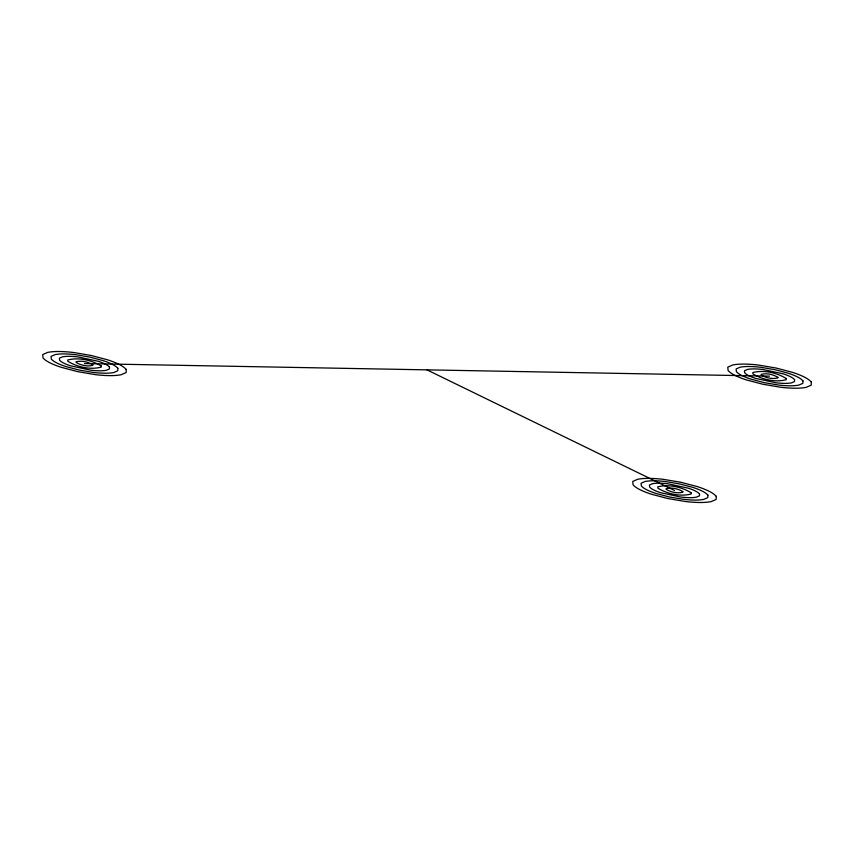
<?xml version="1.0" encoding="UTF-8"?>
<svg xmlns="http://www.w3.org/2000/svg" width="854" height="854" viewBox="0 0 854 854"><rect width="100%" height="100%" fill="white"/><g stroke="black" fill="none" stroke-linecap="round" stroke-linejoin="round"><path stroke-width="1.28" d="M84.418 363.569L769.497 376.144M426.957 369.857L674.457 490.431M92.787 364.743L92.766 365.363C87.332 366.772 80.927 365.331 76.145 362.459L76.081 361.776C81.546 360.367 87.994 361.808 92.787 364.743M101.146 365.918L101.114 367.156C90.246 369.985 77.436 367.092 67.872 361.338L67.733 359.982C78.664 357.153 91.57 360.036 101.146 365.918M109.504 367.092L109.451 368.949L106.419 370.294A19.098 6.907 7.4 0 1 99.267 370.807A29.911 10.814 7.4 0 1 90.77 370.177L70.668 365.854A29.911 10.814 7.4 0 1 63.869 363.185A19.098 6.907 7.4 0 1 59.599 360.228L59.385 358.189L62.417 356.844A19.098 6.907 7.4 0 1 69.569 356.331A29.911 10.814 7.4 0 1 78.077 356.951L98.178 361.274A29.911 10.814 7.4 0 1 104.978 363.943A20.282 7.334 7.4 0 1 109.504 367.092M117.863 368.266L117.799 370.743L113.753 372.536A25.471 9.213 7.4 0 1 104.22 373.209A39.882 14.422 7.4 0 1 92.883 372.387L79.048 370.028L66.089 366.622A39.882 14.422 7.4 0 1 57.015 363.067A25.471 9.213 7.4 0 1 51.336 359.118L51.048 356.396L55.083 354.602A25.471 9.213 7.4 0 1 64.626 353.919A39.882 14.422 7.4 0 1 75.953 354.752L89.798 357.1L102.758 360.516A39.882 14.422 7.4 0 1 111.821 364.071A27.04 9.778 7.4 0 1 117.863 368.266M126.221 369.44L126.146 372.536L121.087 374.778A31.833 11.508 7.4 0 1 109.173 375.621A49.863 18.03 7.4 0 1 95.007 374.586L77.703 371.65L61.499 367.38A49.863 18.03 7.4 0 1 50.172 362.939A31.833 11.508 7.4 0 1 43.063 357.997L42.7 354.591L47.749 352.36A31.833 11.508 7.4 0 1 59.673 351.506A49.863 18.03 7.4 0 1 73.839 352.542L91.143 355.488L107.348 359.747A49.863 18.03 7.4 0 1 118.674 364.199A33.808 12.223 7.4 0 1 126.221 369.44M682.816 491.605L682.794 492.224C677.371 493.644 670.956 492.192 666.184 489.321L666.109 488.637C671.575 487.228 678.033 488.669 682.816 491.605M691.174 492.779L691.142 494.018C680.275 496.847 667.465 493.964 657.911 488.21L657.761 486.844C668.693 484.026 681.599 486.908 691.174 492.779M699.533 493.954L699.49 495.811L696.458 497.156A19.098 6.907 7.4 0 1 689.306 497.668A29.911 10.814 7.4 0 1 680.809 497.049L660.697 492.726A29.911 10.814 7.4 0 1 653.908 490.057A19.098 6.907 7.4 0 1 649.638 487.09L649.424 485.051L652.456 483.706A19.098 6.907 7.4 0 1 659.608 483.193A29.911 10.814 7.4 0 1 668.106 483.823L688.207 488.146A29.911 10.814 7.4 0 1 695.007 490.815A20.282 7.334 7.4 0 1 699.533 493.954M707.902 495.128L707.827 497.604L703.792 499.398A25.471 9.213 7.4 0 1 694.259 500.081A39.882 14.422 7.4 0 1 682.922 499.248L669.077 496.9L656.118 493.484A39.882 14.422 7.4 0 1 647.054 489.929A25.471 9.213 7.4 0 1 641.365 485.979L641.076 483.257L645.122 481.464A25.471 9.213 7.4 0 1 654.655 480.791A39.882 14.422 7.4 0 1 665.992 481.613L679.827 483.972L692.797 487.378A39.882 14.422 7.4 0 1 701.86 490.933A27.04 9.778 7.4 0 1 707.902 495.128M716.26 496.302L716.175 499.409L711.126 501.64A31.833 11.508 7.4 0 1 699.202 502.494A49.863 18.03 7.4 0 1 685.036 501.458L667.732 498.512L651.538 494.252A49.863 18.03 7.4 0 1 640.201 489.801A31.833 11.508 7.4 0 1 633.092 484.869L632.729 481.464L637.789 479.222A31.833 11.508 7.4 0 1 649.702 478.379A49.863 18.03 7.4 0 1 663.868 479.414L681.172 482.35L697.376 486.62A49.863 18.03 7.4 0 1 708.713 491.061A33.808 12.223 7.4 0 1 716.26 496.302M777.855 377.319L777.845 377.938C772.411 379.357 766.006 377.906 761.224 375.034L761.149 374.351C766.614 372.942 773.073 374.383 777.855 377.319M786.214 378.493L786.182 379.731C775.325 382.56 762.505 379.678 752.95 373.924L752.812 372.557C763.743 369.739 776.649 372.622 786.214 378.493M794.583 379.667L794.53 381.524L791.498 382.87A19.098 6.907 7.4 0 1 784.346 383.382A29.911 10.814 7.4 0 1 775.848 382.763L755.747 378.439A29.911 10.814 7.4 0 1 748.947 375.771A19.098 6.907 7.4 0 1 744.677 372.803L744.464 370.764L747.496 369.419A19.098 6.907 7.4 0 1 754.648 368.917A29.911 10.814 7.4 0 1 763.145 369.536L783.246 373.86A29.911 10.814 7.4 0 1 790.046 376.529A20.282 7.334 7.4 0 1 794.583 379.667M802.941 380.841L802.877 383.329L798.832 385.111A25.471 9.213 7.4 0 1 789.299 385.794A39.882 14.422 7.4 0 1 777.962 384.962L764.116 382.613L751.157 379.197A39.882 14.422 7.4 0 1 742.094 375.643A25.471 9.213 7.4 0 1 736.404 371.693L736.116 368.971L740.162 367.177A25.471 9.213 7.4 0 1 749.695 366.505A39.882 14.422 7.4 0 1 761.031 367.327L774.877 369.686L787.836 373.091A39.882 14.422 7.4 0 1 796.899 376.646A27.04 9.778 7.4 0 1 802.941 380.841M811.3 382.016L811.215 385.122L806.165 387.364A31.833 11.508 7.4 0 1 794.252 388.207A49.863 18.03 7.4 0 1 780.076 387.172L762.782 384.225L746.577 379.966A49.863 18.03 7.4 0 1 735.241 375.514A31.833 11.508 7.4 0 1 728.131 370.583L727.779 367.177L732.828 364.936A31.833 11.508 7.4 0 1 744.752 364.092A49.863 18.03 7.4 0 1 758.918 365.128L776.222 368.063L792.416 372.333A49.863 18.03 7.4 0 1 803.753 376.774A33.808 12.223 7.4 0 1 811.3 382.016"/></g></svg>
